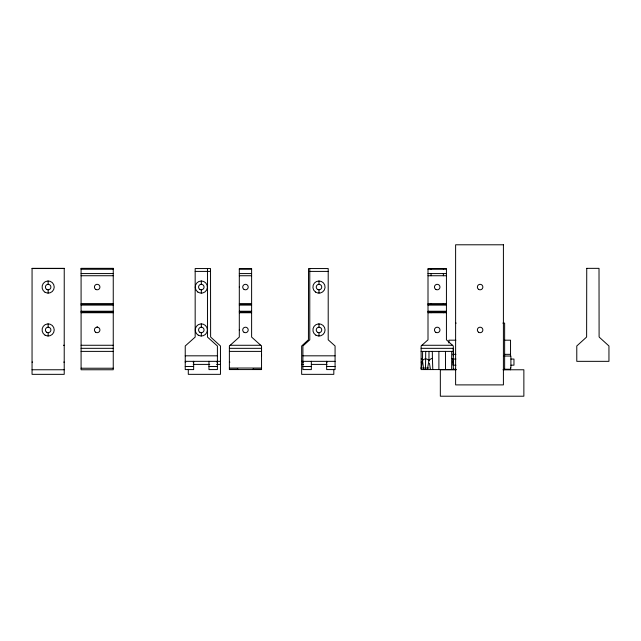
<?xml version="1.0" encoding="UTF-8"?>
<svg xmlns="http://www.w3.org/2000/svg" width="641" height="641" viewBox="0 0 641 641"><rect width="100%" height="100%" fill="white"/><g stroke="black" fill="none" stroke-linecap="round" stroke-linejoin="round"><path stroke-width="0.96" d="M261.544 355.819L261.544 345.98L251.617 337.078L251.617 268.547L239.309 268.547L239.309 337.078L229.382 345.98L229.382 369.569L261.544 369.569L261.544 354.345M438.893 369.569L438.893 351.396M453.299 355.819L453.299 352.903M428.997 351.396L428.957 360.538L427.355 369.569M425.72 351.396L425.488 369.569M422.619 351.396L422.499 360.538L423.677 369.569M451.641 369.569L451.705 351.396M421.153 368.447L422.499 360.538A4.07 4.046 64.4 0 1 425.648 358.88A4.415 4.415 0 0 1 428.965 360.538L428.997 360.779M432.322 351.396L432.403 358.343L431.705 358.575A6.506 6.498 -29.2 0 0 428.933 360.522M32.058 268.547L64.236 268.539M81.087 268.539L113.249 268.539M81.087 269.236L113.249 269.236M239.309 269.244L251.617 269.244M428.004 269.244L446.432 269.244M195.168 271.407L207.468 271.407M207.692 271.407L210.528 271.407M309.779 271.407L328.208 271.407M81.087 273.571L113.249 273.571M239.309 273.579L251.617 273.579M428.004 273.579L446.432 273.579M81.087 275.734L113.249 275.734M239.309 275.742L251.617 275.742M428.004 275.742L446.432 275.742M81.087 303.594L113.249 303.594M239.309 303.602L251.617 303.602M428.004 303.602L446.432 303.602M81.087 304.467L113.249 304.467M239.309 304.475L251.617 304.475M428.004 304.475L446.432 304.475M81.087 305.1L113.249 305.1M239.309 305.108L251.617 305.108M428.004 305.108L446.432 305.108M81.087 311.23L113.249 311.23M239.309 311.238L251.617 311.238M428.004 311.238L446.432 311.238M81.087 311.863L113.249 311.863M239.309 311.871L251.617 311.871M428.004 311.871L446.432 311.871M81.087 312.736L113.249 312.736M239.309 312.744L251.617 312.744M428.004 312.744L446.432 312.744M455.615 323.104L456.208 323.104M502.848 323.104L504.635 323.104L504.635 369.777M455.871 340.187L448.908 340.187L448.908 343.015M504.579 340.187L510.54 340.187L510.54 356.292M63.435 345.275L64.22 345.275M81.087 345.267L113.249 345.267M230.167 345.275L260.759 345.275M421.922 345.275L452.514 345.275M81.087 348.327L113.249 348.327M229.382 348.335L261.544 348.335L261.544 351.396L229.382 351.396M421.129 348.335L453.299 348.335L453.299 351.396L421.129 351.396M81.087 351.388L113.249 351.388M452.891 354.345L455.871 354.345M504.579 354.345L510.54 354.345M185.233 355.819L217.403 355.819M302.905 355.819L335.075 355.819M503.946 356.043L510.901 356.043L510.901 368.198M455.943 359.056L452.939 359.056L452.939 365.17L455.943 365.186M510.965 359.056L513.962 359.056L513.962 365.17L510.965 365.186M185.233 361.34L220.464 361.34M301.655 361.34L335.075 361.34M32.066 362.117L32.595 362.117M63.723 362.117L64.236 362.117M185.233 362.125L185.762 362.125M193.133 362.125L193.654 362.125M216.89 362.125L217.403 362.125M229.382 362.125L229.903 362.125M302.905 362.125L303.433 362.125M326.654 362.125L327.19 362.125M421.129 362.125L421.658 362.125M452.786 362.125L453.299 362.125M193.173 364.4L209.743 364.4M216.562 364.4L220.464 364.4M301.655 364.4L303.602 364.4M311.398 364.4L326.998 364.4M185.233 366.508L193.654 366.508M208.974 366.508L217.403 366.508M302.905 366.508L311.334 366.508M326.654 366.508L335.075 366.508M229.382 368.038L261.544 368.038M421.129 368.038L428.933 368.038M81.087 368.23L113.249 368.23M229.382 369.24L237.803 369.24M253.123 369.24L261.544 369.24M452.891 369.24L455.871 369.24M504.579 369.24L510.54 369.24M455.871 369.569L421.129 369.569L421.129 345.98L428.004 339.818L428.004 268.547L446.432 268.547L446.432 339.818L453.299 345.98L453.299 369.569M504.579 369.569L510.54 369.569M32.066 369.761L64.236 369.761M456.248 369.769L440.335 369.769L440.335 396.21L523.865 396.21L523.865 369.769L502.985 369.769M453.291 359.208L453.035 359A4.84 4.767 -15.3 0 0 451.897 358.391M429.446 363.303L430.488 369.569M432.803 369.569L432.403 358.343M445.455 351.396L445.495 369.569M510.54 367.79L510.54 369.801M443.372 268.547L443.372 269.244M443.372 273.579L443.372 275.742M443.372 303.602L443.372 304.475M443.372 311.871L443.372 312.744M431.064 268.547L431.064 269.244M431.064 273.579L431.064 275.742M431.064 303.602L431.064 304.475M431.064 311.871L431.064 312.744M333.817 369.36L333.817 374.344L301.655 374.344L301.655 345.98L308.177 340.01A1.907 1.907 0 0 0 308.433 339.442L308.521 268.547L328.208 268.547L328.208 339.818L335.075 345.98L335.075 369.601L326.654 369.569L326.654 361.276M318.994 280.982L318.994 284.308M318.994 289.82L318.994 293.145M318.994 323.873L318.994 327.198M318.994 332.711L318.994 336.036M311.334 361.276L311.334 369.601L302.905 369.569L302.905 345.98L309.779 339.818L309.779 268.547M253.123 368.879L253.123 369.569M237.803 368.879L237.803 369.569M208.974 361.276L208.974 369.601L217.403 369.569L217.403 345.98L207.468 337.078L207.468 268.547M201.314 280.982L201.314 284.308M201.314 289.82L201.314 293.145M201.314 323.873L201.314 327.198M201.314 332.711L201.314 336.036M193.654 361.276L193.654 369.601L185.233 369.569L185.233 345.98L195.168 337.078L195.168 268.547L210.528 268.547L210.617 336.693A1.907 1.907 0 0 0 210.873 337.262L220.464 345.98L220.464 374.344L188.294 374.344L188.294 369.36M97.168 326.565L97.168 327.19M48.147 280.974L48.147 284.3M48.147 289.812L48.147 293.137M48.147 323.865L48.147 327.19M48.147 332.703L48.147 336.028M421.241 358.872A5.785 5.384 73 0 1 422.675 360.41M239.405 287.609A6.081 6.081 0 0 1 239.405 286.519M239.405 330.5A6.081 6.081 0 0 1 239.405 329.41M586.739 268.347L586.627 336.693A1.907 1.907 0 0 1 586.371 337.262L576.78 345.98L576.78 361.34L608.95 361.34L608.95 345.98L599.359 337.262A1.907 1.907 0 0 1 599.103 336.693L599.014 268.347L586.739 268.347M503.409 244.79L455.615 244.79L455.615 384.896L503.409 384.896L503.409 244.79M64.236 268.339L32.066 268.339L32.05 374.344L64.22 374.344L64.236 268.339M113.249 268.339L81.087 268.339L81.087 369.761L113.249 369.761L113.249 268.339M435.84 289.452A2.756 2.756 0 0 0 439.974 287.064A2.756 2.756 0 0 0 435.84 284.676A2.756 2.756 0 0 0 435.84 289.452M435.84 332.342A2.756 2.756 0 0 0 439.974 329.955A2.756 2.756 0 0 0 435.84 327.567A2.756 2.756 0 0 0 435.84 332.342M478.523 289.315A2.756 2.756 0 0 0 482.857 287.312A2.756 2.756 0 0 0 478.947 284.564A2.756 2.756 0 0 0 478.523 289.315M478.523 332.206A2.756 2.756 0 0 0 482.857 330.203A2.756 2.756 0 0 0 478.947 327.455A2.756 2.756 0 0 0 478.523 332.206M244.085 289.452A2.756 2.756 0 0 0 248.219 287.064A2.756 2.756 0 0 0 244.085 284.676A2.756 2.756 0 0 0 244.085 289.452M244.085 332.342A2.756 2.756 0 0 0 248.219 329.955A2.756 2.756 0 0 0 244.085 327.567A2.756 2.756 0 0 0 244.085 332.342M199.936 289.452A2.756 2.756 0 0 0 204.07 287.064A2.756 2.756 0 0 0 199.936 284.676A2.756 2.756 0 0 0 199.936 289.452M197.813 292.04A6.081 6.081 0 0 0 207.372 287.609A6.081 6.081 0 0 0 198.758 281.543A6.081 6.081 0 0 0 197.813 292.04M199.936 332.342A2.756 2.756 0 0 0 204.07 329.955A2.756 2.756 0 0 0 199.936 327.567A2.756 2.756 0 0 0 199.936 332.342M198.277 335.219A6.081 6.081 0 0 0 207.396 329.955A6.081 6.081 0 0 0 198.277 324.683A6.081 6.081 0 0 0 198.277 335.219M317.615 289.452A2.756 2.756 0 0 0 321.75 287.064A2.756 2.756 0 0 0 317.615 284.676A2.756 2.756 0 0 0 317.615 289.452M315.492 292.04A6.081 6.081 0 0 0 325.051 287.609A6.081 6.081 0 0 0 316.438 281.543A6.081 6.081 0 0 0 315.492 292.04M317.615 332.342A2.756 2.756 0 0 0 321.75 329.955A2.756 2.756 0 0 0 317.615 327.567A2.756 2.756 0 0 0 317.615 332.342M315.949 335.219A6.081 6.081 0 0 0 325.075 329.955A6.081 6.081 0 0 0 315.949 324.683A6.081 6.081 0 0 0 315.949 335.219M46.769 289.444A2.756 2.756 0 0 0 50.903 287.056A2.756 2.756 0 0 0 46.769 284.668A2.756 2.756 0 0 0 46.769 289.444M45.11 292.32A6.081 6.081 0 0 0 54.229 287.056A6.081 6.081 0 0 0 45.11 281.792A6.081 6.081 0 0 0 45.11 292.32M46.561 332.198A2.756 2.756 0 0 0 50.895 330.195A2.756 2.756 0 0 0 46.993 327.447A2.756 2.756 0 0 0 46.561 332.198M45.11 335.211A6.081 6.081 0 0 0 54.229 329.947A6.081 6.081 0 0 0 45.11 324.683A6.081 6.081 0 0 0 45.11 335.211M95.789 289.444A2.756 2.756 0 0 0 99.924 287.056A2.756 2.756 0 0 0 95.789 284.668A2.756 2.756 0 0 0 95.789 289.444M95.581 332.198A2.756 2.756 0 0 0 99.916 330.195A2.756 2.756 0 0 0 96.006 327.447A2.756 2.756 0 0 0 95.581 332.198"/></g></svg>
